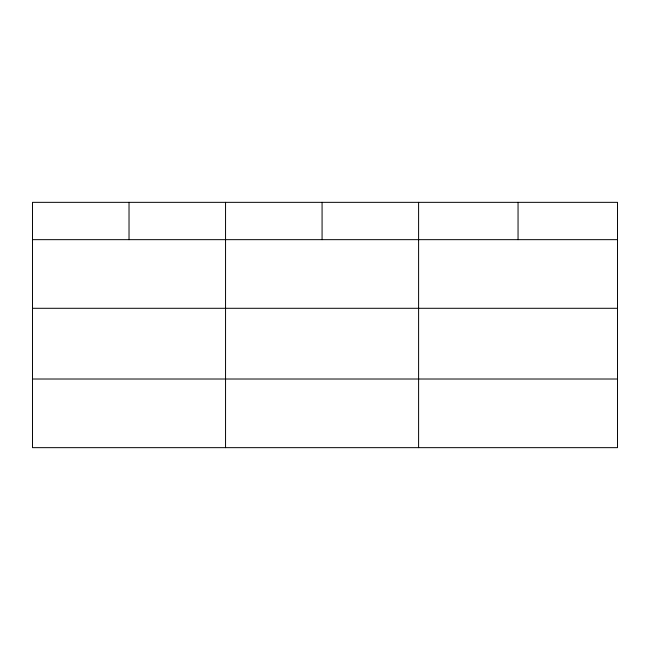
<?xml version="1.0" encoding="UTF-8"?>
<svg xmlns="http://www.w3.org/2000/svg" width="650" height="650" viewBox="0 0 650 650"><rect width="100%" height="100%" fill="white"/><g stroke="black" fill="none" stroke-linecap="round" stroke-linejoin="round"><path stroke-width="0.97" d="M617.5 308.295L617.5 202.345L32.5 202.345L32.5 447.655L617.5 447.655L617.5 308.295L32.5 308.295M32.5 239.655L617.5 239.655M32.5 379.015L617.5 379.015M518.05 202.345L518.05 239.655M418.6 202.345L418.6 447.655M322.075 202.345L322.075 239.655M225.55 202.345L225.55 447.655M129.025 202.345L129.025 239.655"/></g></svg>
